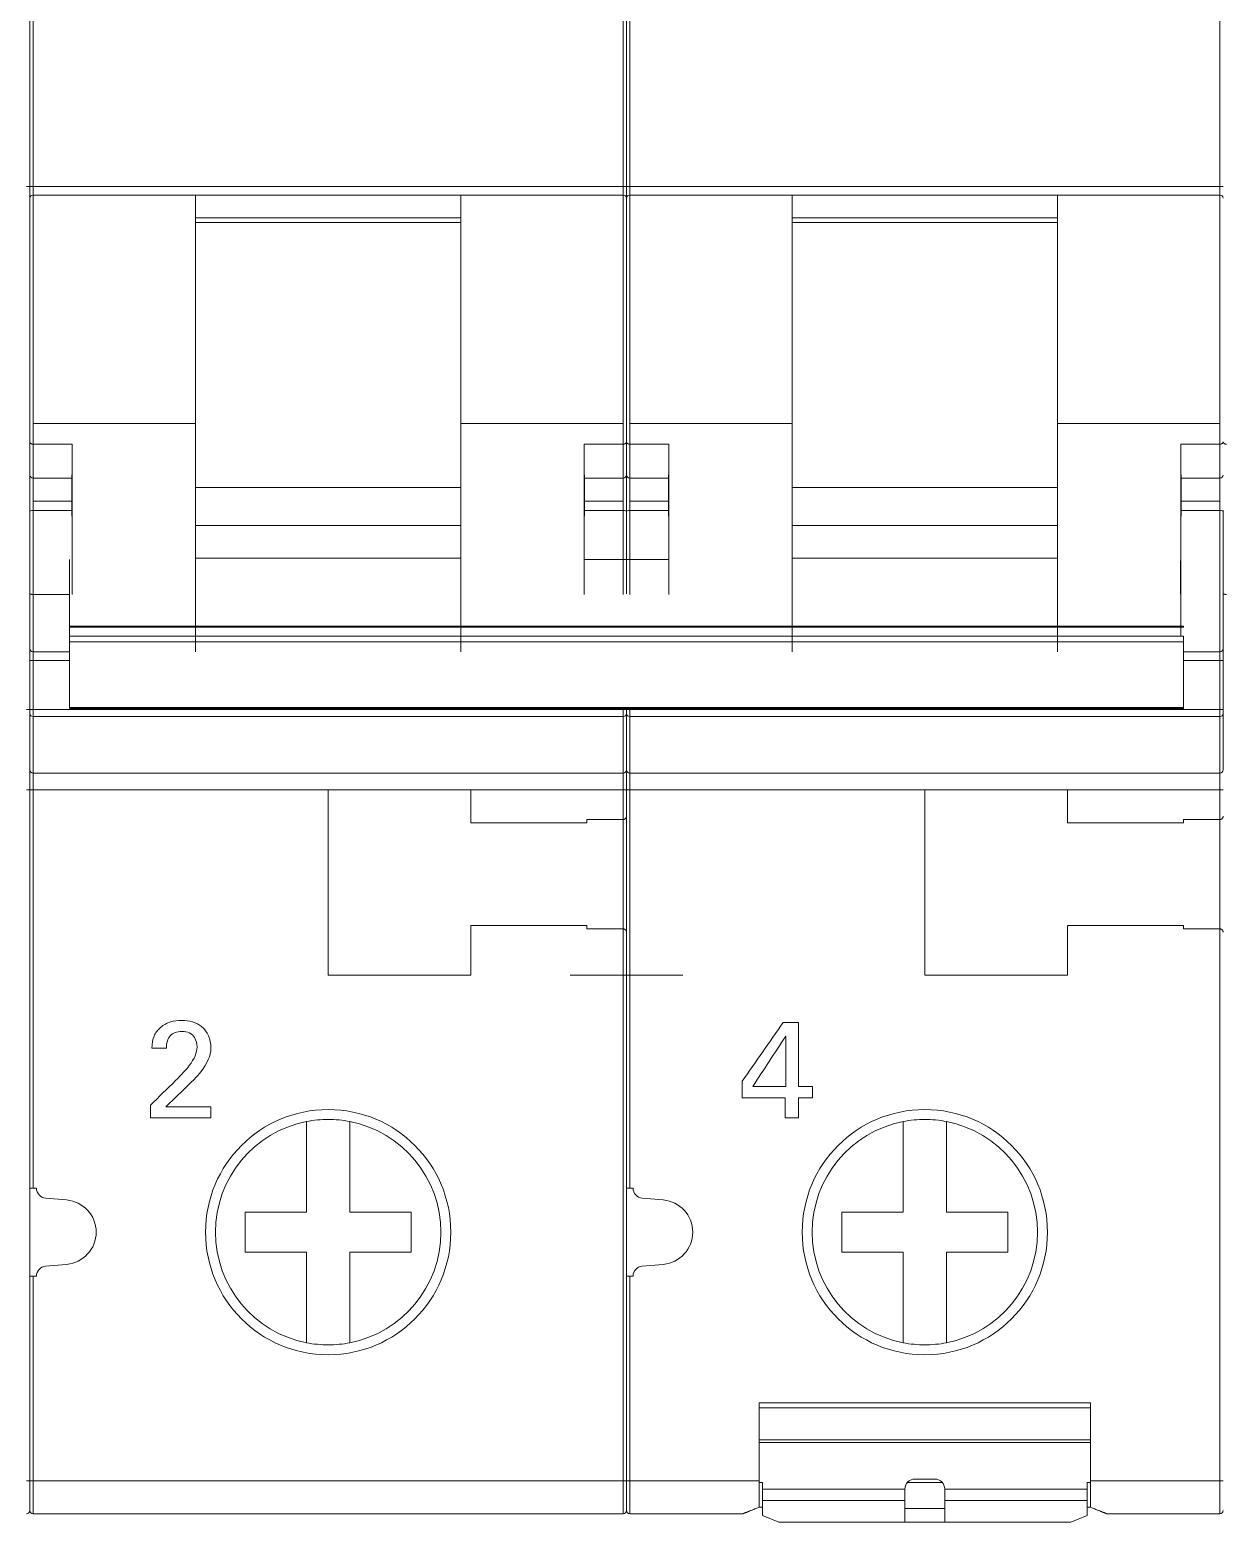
# Model space of a CAD drawing. Header units: millimetres. Extents: x -5035 to 14510, y -7775 to 12.
# Drawn here: x 1190.38 to 1226.38, y -2154.51 to -2109.48 of the extents above; entities that cross this region are included whole.
import ezdxf

# ---------------------------------------------------------------- set-up
doc = ezdxf.new("R2010")
doc.units = ezdxf.units.MM
doc.layers.add('eProC - L2', color=41, linetype='Continuous', lineweight=20)

msp = doc.modelspace()

# ---------------------------------------------------------------- linework, layer by layer
at = {"layer": 'eProC - L2'}
for p, q in [((1190.383, -2087.807), (1190.383, -2114.203)), ((1190.383, -2087.807), (1190.383, -2114.203)), ((1190.483, -2087.807), (1190.483, -2114.203)), ((1208.283, -2087.807), (1208.283, -2114.203)), ((1208.383, -2087.807), (1208.383, -2114.203)), ((1208.483, -2087.807), (1208.483, -2114.203)), ((1226.283, -2087.807), (1226.283, -2114.203)), ((1190.383, -2114.203), (1190.283, -2114.203)), ((1190.383, -2114.203), (1190.383, -2114.556)), ((1190.483, -2114.203), (1190.383, -2114.203)), ((1190.383, -2114.203), (1190.383, -2114.556)), ((1190.483, -2114.203), (1190.483, -2114.468)), ((1208.283, -2114.203), (1190.483, -2114.203)), ((1208.283, -2114.203), (1208.283, -2114.468)), ((1208.383, -2114.203), (1208.283, -2114.203)), ((1208.383, -2114.203), (1208.383, -2114.556)), ((1208.483, -2114.203), (1208.383, -2114.203)), ((1208.483, -2114.203), (1208.483, -2114.468)), ((1226.283, -2114.203), (1208.483, -2114.203)), ((1226.283, -2114.203), (1226.283, -2114.468)), ((1226.383, -2114.203), (1226.283, -2114.203)), ((1190.383, -2114.556), (1190.383, -2121.913)), ((1190.383, -2114.556), (1190.383, -2121.913)), ((1190.483, -2114.468), (1190.483, -2121.357)), ((1195.383, -2114.468), (1190.483, -2114.468)), ((1195.383, -2121.357), (1195.383, -2114.468)), ((1195.383, -2114.468), (1203.383, -2114.468)), ((1203.383, -2114.468), (1208.283, -2114.468)), ((1203.383, -2114.468), (1203.383, -2121.357)), ((1208.283, -2114.468), (1208.283, -2121.357)), ((1208.383, -2114.556), (1208.383, -2121.913)), ((1208.483, -2114.468), (1208.483, -2121.357)), ((1213.383, -2114.468), (1208.483, -2114.468)), ((1213.383, -2121.357), (1213.383, -2114.468)), ((1213.383, -2114.468), (1221.383, -2114.468)), ((1221.383, -2114.468), (1226.283, -2114.468)), ((1221.383, -2114.468), (1221.383, -2121.357)), ((1226.283, -2114.468), (1226.283, -2121.357)), ((1203.383, -2115.156), (1195.383, -2115.156)), ((1221.383, -2115.156), (1213.383, -2115.156)), ((1190.483, -2121.357), (1190.483, -2121.982)), ((1195.383, -2121.357), (1190.483, -2121.357)), ((1195.383, -2128.245), (1195.383, -2121.357)), ((1208.283, -2121.357), (1203.383, -2121.357)), ((1203.383, -2121.357), (1203.383, -2128.245)), ((1208.283, -2121.357), (1208.283, -2121.982)), ((1208.483, -2121.357), (1208.483, -2121.982)), ((1213.383, -2121.357), (1208.483, -2121.357)), ((1213.383, -2128.245), (1213.383, -2121.357)), ((1221.383, -2121.357), (1221.383, -2128.245)), ((1226.283, -2121.357), (1221.383, -2121.357)), ((1226.283, -2121.357), (1226.283, -2121.982)), ((1190.383, -2122.913), (1190.383, -2121.913)), ((1190.383, -2122.913), (1190.383, -2121.913)), ((1191.663, -2121.982), (1190.483, -2121.982)), ((1190.483, -2123.006), (1190.483, -2121.982)), ((1191.663, -2126.515), (1191.663, -2121.982)), ((1207.103, -2121.982), (1208.283, -2121.982)), ((1207.103, -2121.982), (1207.103, -2126.515)), ((1208.283, -2121.982), (1208.283, -2123.006)), ((1208.383, -2122.913), (1208.383, -2121.913)), ((1209.663, -2121.982), (1208.483, -2121.982)), ((1208.483, -2123.006), (1208.483, -2121.982)), ((1209.663, -2126.515), (1209.663, -2121.982)), ((1225.103, -2121.982), (1226.283, -2121.982)), ((1225.103, -2121.982), (1225.103, -2126.515)), ((1226.283, -2121.982), (1226.283, -2123.006)), ((1190.383, -2124.019), (1190.383, -2122.913)), ((1190.383, -2124.019), (1190.383, -2122.913)), ((1191.653, -2122.912), (1191.663, -2122.912)), ((1191.653, -2122.912), (1191.653, -2123.006)), ((1207.113, -2122.912), (1207.103, -2122.912)), ((1207.113, -2123.006), (1207.113, -2122.912)), ((1208.383, -2124.019), (1208.383, -2122.913)), ((1209.653, -2122.912), (1209.663, -2122.912)), ((1209.653, -2122.912), (1209.653, -2123.006)), ((1225.113, -2122.912), (1225.103, -2122.912)), ((1225.113, -2123.006), (1225.113, -2122.912)), ((1191.653, -2123.006), (1190.483, -2123.006)), ((1190.483, -2123.701), (1190.483, -2123.006)), ((1191.653, -2123.006), (1191.653, -2123.701)), ((1195.383, -2123.293), (1203.383, -2123.293)), ((1207.113, -2123.006), (1208.283, -2123.006)), ((1207.113, -2123.701), (1207.113, -2123.006)), ((1208.283, -2123.006), (1208.283, -2123.701)), ((1209.653, -2123.006), (1208.483, -2123.006)), ((1208.483, -2123.701), (1208.483, -2123.006)), ((1209.653, -2123.006), (1209.653, -2123.701)), ((1213.383, -2123.293), (1221.383, -2123.293)), ((1225.113, -2123.006), (1226.283, -2123.006)), ((1225.113, -2123.701), (1225.113, -2123.006)), ((1226.283, -2123.006), (1226.283, -2123.701)), ((1190.483, -2123.982), (1190.483, -2123.701)), ((1191.653, -2123.701), (1190.483, -2123.701)), ((1191.653, -2123.701), (1191.653, -2123.982)), ((1208.283, -2123.701), (1207.113, -2123.701)), ((1207.113, -2123.982), (1207.113, -2123.701)), ((1208.283, -2123.701), (1208.283, -2123.982)), ((1208.483, -2123.982), (1208.483, -2123.701)), ((1209.653, -2123.701), (1208.483, -2123.701)), ((1209.653, -2123.701), (1209.653, -2123.982)), ((1226.283, -2123.701), (1225.113, -2123.701)), ((1225.113, -2123.982), (1225.113, -2123.701)), ((1226.283, -2123.701), (1226.283, -2123.982)), ((1190.383, -2126.495), (1190.383, -2124.019)), ((1190.483, -2126.515), (1190.483, -2123.982)), ((1191.653, -2123.982), (1190.483, -2123.982)), ((1191.653, -2123.982), (1191.653, -2124.156)), ((1191.663, -2124.156), (1191.653, -2124.156)), ((1207.103, -2124.156), (1207.113, -2124.156)), ((1207.113, -2124.156), (1207.113, -2123.982)), ((1207.113, -2123.982), (1208.283, -2123.982)), ((1208.283, -2123.982), (1208.283, -2126.515)), ((1208.383, -2126.495), (1208.383, -2124.019)), ((1208.483, -2126.515), (1208.483, -2123.982)), ((1209.653, -2123.982), (1208.483, -2123.982)), ((1209.653, -2123.982), (1209.653, -2124.156)), ((1209.663, -2124.156), (1209.653, -2124.156)), ((1225.103, -2124.156), (1225.113, -2124.156)), ((1225.113, -2124.156), (1225.113, -2123.982)), ((1225.113, -2123.982), (1226.283, -2123.982)), ((1226.283, -2123.982), (1226.283, -2126.515)), ((1226.383, -2123.972), (1226.383, -2128.157)), ((1195.383, -2124.437), (1203.383, -2124.437)), ((1213.383, -2124.437), (1221.383, -2124.437)), ((1191.583, -2125.463), (1191.583, -2127.478)), ((1195.383, -2125.424), (1203.383, -2125.424)), ((1209.663, -2125.463), (1207.103, -2125.463)), ((1213.383, -2125.424), (1221.383, -2125.424)), ((1225.107, -2127.522), (1225.099, -2125.507)), ((1190.383, -2128.157), (1190.383, -2126.495)), ((1190.483, -2128.245), (1190.483, -2126.515)), ((1190.483, -2126.515), (1191.583, -2126.515)), ((1226.283, -2126.515), (1226.283, -2128.245)), ((1191.583, -2127.478), (1225.183, -2127.478)), ((1191.583, -2127.508), (1191.583, -2127.478)), ((1191.583, -2127.508), (1225.183, -2127.508)), ((1191.583, -2127.508), (1191.583, -2127.779)), ((1191.583, -2127.779), (1191.583, -2127.949)), ((1191.583, -2127.779), (1225.183, -2127.779)), ((1225.108, -2127.776), (1225.107, -2127.522)), ((1225.183, -2127.508), (1225.183, -2127.478)), ((1225.183, -2127.779), (1225.183, -2127.969)), ((1190.383, -2128.51), (1190.383, -2128.157)), ((1191.583, -2128.245), (1190.483, -2128.245)), ((1190.483, -2128.51), (1190.483, -2128.245)), ((1191.583, -2127.949), (1225.183, -2127.949)), ((1191.583, -2127.949), (1191.583, -2129.932)), ((1225.188, -2129.991), (1225.183, -2127.949)), ((1225.183, -2128.245), (1226.283, -2128.245)), ((1226.283, -2128.245), (1226.283, -2128.51)), ((1226.383, -2128.157), (1226.383, -2128.51)), ((1190.383, -2128.51), (1190.483, -2128.51)), ((1190.383, -2129.991), (1190.383, -2128.51)), ((1191.583, -2128.51), (1190.483, -2128.51)), ((1190.483, -2129.991), (1190.483, -2128.51)), ((1226.283, -2128.51), (1225.182, -2128.51)), ((1226.383, -2128.51), (1226.283, -2128.51)), ((1226.283, -2128.51), (1226.283, -2129.991)), ((1226.383, -2128.51), (1226.383, -2129.991)), ((1190.383, -2129.991), (1190.283, -2129.991)), ((1190.383, -2129.991), (1190.383, -2129.955)), ((1190.383, -2130.127), (1190.383, -2129.991)), ((1190.383, -2129.991), (1190.483, -2129.991)), ((1190.383, -2130.127), (1190.383, -2129.991)), ((1190.383, -2131.807), (1190.383, -2130.127)), ((1190.383, -2131.807), (1190.383, -2130.127)), ((1208.283, -2129.991), (1190.483, -2129.991)), ((1190.483, -2130.195), (1190.483, -2129.991)), ((1191.583, -2129.932), (1225.188, -2129.932)), ((1191.583, -2129.955), (1191.583, -2129.932)), ((1191.583, -2129.955), (1225.188, -2129.955)), ((1208.283, -2129.955), (1208.283, -2129.991)), ((1208.383, -2129.991), (1208.283, -2129.991)), ((1208.283, -2129.991), (1208.283, -2130.195)), ((1208.383, -2129.991), (1208.383, -2129.955)), ((1208.383, -2129.991), (1208.483, -2129.991)), ((1208.383, -2130.127), (1208.383, -2129.991)), ((1208.383, -2131.807), (1208.383, -2130.127)), ((1208.483, -2129.991), (1208.483, -2129.955)), ((1226.283, -2129.991), (1208.483, -2129.991)), ((1208.483, -2130.195), (1208.483, -2129.991)), ((1226.283, -2129.955), (1226.283, -2129.991)), ((1226.283, -2129.955), (1226.283, -2129.991)), ((1226.383, -2129.991), (1226.283, -2129.991)), ((1226.383, -2129.991), (1226.283, -2129.991)), ((1226.383, -2129.991), (1226.283, -2129.991)), ((1226.283, -2129.991), (1226.283, -2130.195)), ((1226.283, -2129.991), (1226.283, -2130.195)), ((1226.383, -2129.991), (1226.383, -2129.955)), ((1226.383, -2130.127), (1226.383, -2129.991)), ((1226.383, -2131.807), (1226.383, -2130.127)), ((1208.283, -2130.195), (1190.483, -2130.195)), ((1190.483, -2131.907), (1190.483, -2130.195)), ((1208.283, -2130.195), (1208.283, -2131.907)), ((1226.283, -2130.195), (1208.483, -2130.195)), ((1208.483, -2131.907), (1208.483, -2130.195)), ((1226.283, -2130.195), (1226.283, -2131.907)), ((1226.283, -2130.195), (1226.283, -2131.907)), ((1190.383, -2131.807), (1190.383, -2131.307)), ((1208.383, -2131.807), (1208.383, -2131.307)), ((1226.383, -2131.807), (1226.383, -2131.307)), ((1190.383, -2132.407), (1190.383, -2131.807)), ((1190.383, -2132.407), (1190.383, -2131.807)), ((1208.283, -2131.907), (1190.483, -2131.907)), ((1190.483, -2132.407), (1190.483, -2131.907)), ((1208.283, -2131.907), (1208.283, -2132.407)), ((1208.383, -2132.407), (1208.383, -2131.807)), ((1226.283, -2131.907), (1208.483, -2131.907)), ((1208.483, -2132.407), (1208.483, -2131.907)), ((1226.283, -2131.907), (1226.283, -2132.407)), ((1190.383, -2132.407), (1190.283, -2132.407)), ((1190.383, -2132.407), (1190.383, -2133.207)), ((1190.383, -2132.407), (1190.483, -2132.407)), ((1190.383, -2144.431), (1190.383, -2132.407)), ((1199.383, -2132.407), (1190.483, -2132.407)), ((1190.483, -2144.431), (1190.483, -2132.407)), ((1199.383, -2132.407), (1203.683, -2132.407)), ((1199.383, -2138.007), (1199.383, -2132.407)), ((1203.683, -2132.407), (1208.283, -2132.407)), ((1203.683, -2132.407), (1203.683, -2133.407)), ((1208.383, -2132.407), (1208.283, -2132.407)), ((1208.283, -2132.407), (1208.283, -2133.307)), ((1208.383, -2132.407), (1208.483, -2132.407)), ((1208.383, -2132.407), (1208.383, -2133.207)), ((1217.383, -2132.407), (1208.483, -2132.407)), ((1208.483, -2144.431), (1208.483, -2132.407)), ((1217.383, -2132.407), (1221.683, -2132.407)), ((1217.383, -2138.007), (1217.383, -2132.407)), ((1221.683, -2132.407), (1226.283, -2132.407)), ((1221.683, -2132.407), (1221.683, -2133.407)), ((1226.383, -2132.407), (1226.283, -2132.407)), ((1226.283, -2132.407), (1226.283, -2133.307)), ((1190.383, -2136.707), (1190.383, -2133.207)), ((1208.383, -2136.707), (1208.383, -2133.207)), ((1203.683, -2133.407), (1207.183, -2133.407)), ((1207.183, -2133.307), (1208.283, -2133.307)), ((1207.183, -2133.407), (1207.183, -2133.307)), ((1208.283, -2133.307), (1208.283, -2136.607)), ((1221.683, -2133.407), (1225.183, -2133.407)), ((1225.183, -2133.307), (1226.283, -2133.307)), ((1225.183, -2133.407), (1225.183, -2133.307)), ((1226.283, -2133.307), (1226.283, -2136.607)), ((1190.383, -2144.431), (1190.383, -2136.707)), ((1203.683, -2136.507), (1203.683, -2138.007)), ((1207.183, -2136.507), (1203.683, -2136.507)), ((1207.183, -2136.607), (1207.183, -2136.507)), ((1207.183, -2136.607), (1208.283, -2136.607)), ((1208.283, -2136.607), (1208.283, -2153.257)), ((1208.383, -2144.431), (1208.383, -2136.707)), ((1221.683, -2136.507), (1221.683, -2138.007)), ((1225.183, -2136.507), (1221.683, -2136.507)), ((1225.183, -2136.607), (1225.183, -2136.507)), ((1225.183, -2136.607), (1226.283, -2136.607)), ((1226.283, -2136.607), (1226.283, -2153.257)), ((1203.683, -2138.007), (1199.383, -2138.007)), ((1206.683, -2138.007), (1210.083, -2138.007)), ((1221.683, -2138.007), (1217.383, -2138.007)), ((1198.733, -2145.157), (1198.733, -2142.419)), ((1200.033, -2142.419), (1200.033, -2145.157)), ((1216.733, -2145.157), (1216.733, -2142.419)), ((1218.033, -2142.419), (1218.033, -2145.157)), ((1190.383, -2144.431), (1190.383, -2147.082)), ((1190.483, -2144.431), (1190.383, -2144.431)), ((1190.383, -2147.082), (1190.383, -2144.431)), ((1190.583, -2144.431), (1190.483, -2144.431)), ((1208.483, -2144.431), (1208.383, -2144.431)), ((1208.383, -2144.431), (1208.383, -2147.082)), ((1208.583, -2144.431), (1208.483, -2144.431)), ((1190.857, -2144.73), (1191.493, -2144.785)), ((1208.857, -2144.73), (1209.493, -2144.785)), ((1196.883, -2146.357), (1196.883, -2145.157)), ((1196.883, -2145.157), (1198.733, -2145.157)), ((1200.033, -2145.157), (1201.883, -2145.157)), ((1201.883, -2145.157), (1201.883, -2146.357)), ((1214.883, -2145.157), (1216.733, -2145.157)), ((1214.883, -2146.357), (1214.883, -2145.157)), ((1218.033, -2145.157), (1219.883, -2145.157)), ((1219.883, -2145.157), (1219.883, -2146.357)), ((1191.493, -2146.728), (1190.857, -2146.783)), ((1198.733, -2146.357), (1196.883, -2146.357)), ((1198.733, -2149.094), (1198.733, -2146.357)), ((1201.883, -2146.357), (1200.033, -2146.357)), ((1200.033, -2146.357), (1200.033, -2149.094)), ((1209.493, -2146.728), (1208.857, -2146.783)), ((1216.733, -2146.357), (1214.883, -2146.357)), ((1216.733, -2149.094), (1216.733, -2146.357)), ((1218.033, -2146.357), (1218.033, -2149.094)), ((1219.883, -2146.357), (1218.033, -2146.357)), ((1190.383, -2153.257), (1190.383, -2147.082)), ((1190.383, -2147.082), (1190.483, -2147.082)), ((1190.383, -2153.257), (1190.383, -2147.082)), ((1190.483, -2153.257), (1190.483, -2147.082)), ((1190.583, -2147.082), (1190.483, -2147.082)), ((1208.383, -2153.257), (1208.383, -2147.082)), ((1208.383, -2147.082), (1208.483, -2147.082)), ((1208.483, -2153.257), (1208.483, -2147.082)), ((1208.583, -2147.082), (1208.483, -2147.082)), ((1222.383, -2150.907), (1212.383, -2150.907)), ((1212.383, -2152.018), (1212.383, -2150.907)), ((1212.383, -2151.057), (1222.383, -2151.057)), ((1222.383, -2150.907), (1222.383, -2152.018)), ((1222.383, -2152.018), (1212.383, -2152.018)), ((1212.383, -2153.257), (1212.383, -2152.018)), ((1212.383, -2152.107), (1222.383, -2152.107)), ((1222.383, -2152.018), (1222.383, -2153.257)), ((1190.383, -2153.257), (1190.283, -2153.257)), ((1190.383, -2154.157), (1190.383, -2153.257)), ((1190.383, -2153.257), (1190.483, -2153.257)), ((1190.383, -2154.157), (1190.383, -2153.257)), ((1194.383, -2153.257), (1190.483, -2153.257)), ((1190.483, -2154.257), (1190.483, -2153.257)), ((1204.383, -2153.257), (1190.483, -2153.257)), ((1204.383, -2153.257), (1208.283, -2153.257)), ((1208.283, -2153.257), (1204.383, -2153.257)), ((1208.383, -2153.257), (1208.283, -2153.257)), ((1208.283, -2153.257), (1208.283, -2154.257)), ((1208.383, -2153.257), (1208.483, -2153.257)), ((1208.383, -2154.157), (1208.383, -2153.257)), ((1212.383, -2153.257), (1208.483, -2153.257)), ((1208.483, -2154.257), (1208.483, -2153.257)), ((1212.383, -2153.257), (1208.483, -2153.257)), ((1212.383, -2153.257), (1212.383, -2154.057)), ((1212.383, -2153.307), (1212.483, -2153.307)), ((1212.483, -2153.307), (1212.483, -2153.507)), ((1216.783, -2153.507), (1212.483, -2153.507)), ((1212.483, -2153.857), (1212.483, -2153.507)), ((1216.783, -2153.507), (1216.783, -2153.857)), ((1216.859, -2153.307), (1217.906, -2153.307)), ((1217.083, -2153.207), (1217.683, -2153.207)), ((1222.283, -2153.507), (1217.983, -2153.507)), ((1217.983, -2153.857), (1217.983, -2153.507)), ((1222.283, -2153.507), (1222.283, -2153.307)), ((1222.283, -2153.307), (1222.383, -2153.307)), ((1222.283, -2153.507), (1222.283, -2153.857)), ((1222.383, -2153.257), (1226.283, -2153.257)), ((1226.283, -2153.257), (1222.383, -2153.257)), ((1222.383, -2154.057), (1222.383, -2153.257)), ((1226.383, -2153.257), (1226.283, -2153.257)), ((1226.283, -2153.257), (1226.283, -2154.257)), ((1212.483, -2153.857), (1216.783, -2153.857)), ((1212.483, -2153.857), (1212.483, -2154.307)), ((1216.783, -2154.507), (1216.783, -2153.857)), ((1217.983, -2153.857), (1222.283, -2153.857)), ((1217.983, -2153.857), (1217.983, -2154.507)), ((1222.283, -2154.307), (1222.283, -2153.857)), ((1204.883, -2154.257), (1190.483, -2154.257)), ((1204.883, -2154.257), (1208.283, -2154.257)), ((1211.883, -2154.257), (1208.483, -2154.257)), ((1212.483, -2154.057), (1212.383, -2154.057)), ((1212.483, -2154.307), (1212.983, -2154.507)), ((1216.783, -2154.092), (1217.983, -2154.092)), ((1221.783, -2154.507), (1222.283, -2154.307)), ((1222.383, -2154.057), (1222.283, -2154.057)), ((1222.883, -2154.257), (1226.283, -2154.257)), ((1212.983, -2154.507), (1216.783, -2154.507)), ((1216.783, -2154.507), (1217.983, -2154.507)), ((1217.983, -2154.507), (1221.783, -2154.507))]:
    msp.add_line(p, q, dxfattribs=at)
for centre, radius, start, end in [((1190.483, -2131.807), 0.1, 180, 270), ((1208.483, -2131.807), 0.1, 180, 270), ((1199.383, -2145.757), 3.4, 101.0215, 258.9785), ((1199.383, -2145.757), 3.4, 90, 101.0215), ((1199.383, -2145.757), 3.4, 78.9785, 90), ((1199.383, -2145.757), 3.4, 281.0215, 78.9785), ((1217.383, -2145.757), 3.4, 101.0215, 258.9785), ((1217.383, -2145.757), 3.4, 90, 101.0215), ((1217.383, -2145.757), 3.4, 78.9785, 90), ((1217.383, -2145.757), 3.4, 281.0215, 78.9785), ((1190.883, -2144.431), 0.3, 180, 265), ((1208.883, -2144.431), 0.3, 180, 265), ((1190.883, -2147.082), 0.3, 95, 180), ((1208.883, -2147.082), 0.3, 95, 180), ((1199.383, -2145.757), 3.4, 258.9785, 270), ((1199.383, -2145.757), 3.4, 270, 281.0215), ((1217.383, -2145.757), 3.4, 258.9785, 270), ((1217.383, -2145.757), 3.4, 270, 281.0215), ((1190.483, -2154.157), 0.1, 180, 270), ((1208.483, -2154.157), 0.1, 180, 270)]:
    msp.add_arc(centre, radius, start, end, dxfattribs=at)
at = {"layer": 'eProC - L2', "extrusion": (0, 0, -1)}
for centre, radius, start, end in [((-1208.283, -2131.807), 0.1, 180, 270), ((-1226.283, -2131.807), 0.1, 180, 270), ((-1199.383, -2145.757), 3.7, 270, 90), ((-1199.383, -2145.757), 3.7, 90, 270), ((-1217.383, -2145.757), 3.7, 270, 90), ((-1217.383, -2145.757), 3.7, 90, 270), ((-1191.408, -2145.757), 0.975, 95, 265), ((-1209.408, -2145.757), 0.975, 95, 265), ((-1217.083, -2153.507), 0.3, 0, 90), ((-1217.683, -2153.507), 0.3, 90, 180), ((-1190.283, -2154.157), 0.1, 180, 270), ((-1208.283, -2154.157), 0.1, 180, 270), ((-1226.283, -2154.157), 0.1, 180, 270)]:
    msp.add_arc(centre, radius, start, end, dxfattribs=at)
at = {"layer": 'eProC - L2'}
for centre, major_axis, ratio, start_param, end_param in [((1190.483, -2114.556), (0.1, 0), 0.883126, 1.570796, 3.14159), ((1208.283, -2114.556), (0.1, 0), 0.883126, 0.000004, 1.570442), ((1208.483, -2114.556), (0.1, 0), 0.883126, 1.570796, 3.141588), ((1226.283, -2114.556), (0.1, 0), 0.883126, 0.000004, 1.570442), ((1190.483, -2122.913), (-0.1, 0), 0.927184, 0, 1.570796), ((1208.283, -2122.913), (0.1, 0), 0.927184, 4.712389, 6.283185), ((1208.483, -2122.913), (-0.1, 0), 0.927184, 0, 1.570796), ((1226.283, -2122.913), (0.1, 0), 0.927184, 4.712389, 6.283185), ((1190.483, -2124.019), (-0.1, 0), 0.374607, 4.712389, 6.283185), ((1208.283, -2124.019), (0.1, 0), 0.374607, 0, 1.570796), ((1208.483, -2124.019), (-0.1, 0), 0.374607, 4.712389, 6.283185), ((1226.283, -2124.019), (0.1, 0), 0.374607, 0, 1.570796), ((1190.483, -2128.157), (-0.1, 0), 0.883126, 0, 1.570797), ((1226.283, -2128.157), (0.1, 0), 0.883126, 4.71239, 6.283184), ((1190.483, -2130.127), (-0.1, 0), 0.679711, 0, 1.570796), ((1208.283, -2130.127), (0.1, 0), 0.679711, 4.712389, 6.283185), ((1208.483, -2130.127), (-0.1, 0), 0.679711, 0, 1.570796), ((1226.283, -2130.127), (0.1, 0), 0.679711, 4.712389, 6.283185), ((1226.283, -2130.127), (0.1, 0), 0.679711, 4.712389, 6.283185)]:
    msp.add_ellipse(centre, major_axis=major_axis, ratio=ratio, start_param=start_param, end_param=end_param, dxfattribs=at)
for points, knots in [([(1195.383, -2115.299), (1195.688, -2115.299), (1196.355, -2115.299), (1197.438, -2115.299), (1198.688, -2115.299), (1200.105, -2115.299), (1201.688, -2115.299), (1202.799, -2115.299), (1203.383, -2115.299)], [0, 0, 0, 0, 0.114583, 0.25, 0.40625, 0.583333, 0.78125, 1, 1, 1, 1]), ([(1213.383, -2115.299), (1213.688, -2115.299), (1214.355, -2115.299), (1215.438, -2115.299), (1216.688, -2115.299), (1218.105, -2115.299), (1219.688, -2115.299), (1220.799, -2115.299), (1221.383, -2115.299)], [0, 0, 0, 0, 0.114583, 0.25, 0.40625, 0.583333, 0.78125, 1, 1, 1, 1]), ([(1194.065, -2140.208), (1194.065, -2140.059), (1194.086, -2139.937), (1194.173, -2139.745), (1194.238, -2139.658), (1194.419, -2139.5), (1194.518, -2139.445), (1194.737, -2139.384), (1194.846, -2139.369), (1195.203, -2139.369), (1195.407, -2139.431), (1195.75, -2139.703), (1195.843, -2139.921), (1195.843, -2140.427), (1195.742, -2140.665), (1195.439, -2141.05), (1195.255, -2141.241), (1194.819, -2141.656), (1194.651, -2141.815), (1194.483, -2141.974)], [0, 0, 0, 0, 0.078988, 0.078988, 0.157741, 0.157741, 0.236121, 0.236121, 0.3145, 0.3145, 0.494993, 0.494993, 0.707615, 0.707615, 0.869613, 0.869613, 0.949851, 0.949851, 1, 1, 1, 1]), ([(1194.023, -2141.925), (1194.274, -2141.678), (1194.525, -2141.432), (1194.967, -2140.997), (1195.105, -2140.846), (1195.349, -2140.522), (1195.427, -2140.336), (1195.427, -2140.064), (1195.402, -2139.968), (1195.275, -2139.764), (1195.147, -2139.701), (1194.815, -2139.701), (1194.698, -2139.745), (1194.541, -2139.92), (1194.501, -2140.045), (1194.501, -2140.208)], [0, 0, 0, 0, 0.120239, 0.120239, 0.212026, 0.212026, 0.380644, 0.380644, 0.497317, 0.497317, 0.679788, 0.679788, 0.839548, 0.839548, 1, 1, 1, 1]), ([(1211.883, -2154.257), (1211.883, -2154.257), (1211.883, -2154.256), (1211.885, -2154.255), (1211.889, -2154.254), (1211.894, -2154.252), (1211.901, -2154.249), (1211.91, -2154.246), (1211.921, -2154.241), (1211.933, -2154.236), (1211.948, -2154.23), (1211.966, -2154.223), (1211.986, -2154.215), (1212.01, -2154.206), (1212.038, -2154.195), (1212.069, -2154.182), (1212.106, -2154.167), (1212.147, -2154.151), (1212.195, -2154.132), (1212.249, -2154.11), (1212.311, -2154.085), (1212.358, -2154.066), (1212.383, -2154.057)], [0, 0, 0, 0, 0.046922, 0.097084, 0.147246, 0.197408, 0.24757, 0.297732, 0.347894, 0.398056, 0.448218, 0.49838, 0.548542, 0.598704, 0.648866, 0.699028, 0.74919, 0.799352, 0.849514, 0.899676, 0.949838, 1, 1, 1, 1]), ([(1222.883, -2154.257), (1222.883, -2154.257), (1222.882, -2154.256), (1222.88, -2154.255), (1222.876, -2154.254), (1222.871, -2154.252), (1222.864, -2154.249), (1222.856, -2154.246), (1222.845, -2154.241), (1222.832, -2154.236), (1222.817, -2154.23), (1222.8, -2154.223), (1222.779, -2154.215), (1222.755, -2154.206), (1222.728, -2154.195), (1222.696, -2154.182), (1222.66, -2154.167), (1222.619, -2154.151), (1222.571, -2154.132), (1222.517, -2154.11), (1222.455, -2154.085), (1222.408, -2154.066), (1222.383, -2154.057)], [0, 0, 0, 0, 0.046922, 0.097084, 0.147246, 0.197408, 0.24757, 0.297732, 0.347894, 0.398056, 0.448218, 0.49838, 0.548542, 0.598704, 0.648866, 0.699028, 0.74919, 0.799352, 0.849514, 0.899676, 0.949838, 1, 1, 1, 1])]:
    msp.add_open_spline(points, degree=3, knots=knots, dxfattribs=at)
for points in [[(1190.383, -2121.913), (1190.383, -2121.915), (1190.383, -2121.921), (1190.385, -2121.929), (1190.389, -2121.937), (1190.394, -2121.945), (1190.401, -2121.953), (1190.409, -2121.96), (1190.418, -2121.966), (1190.429, -2121.972), (1190.441, -2121.976), (1190.454, -2121.98), (1190.468, -2121.982), (1190.478, -2121.982), (1190.483, -2121.982)], [(1208.383, -2121.913), (1208.383, -2121.915), (1208.382, -2121.921), (1208.38, -2121.929), (1208.377, -2121.937), (1208.372, -2121.945), (1208.365, -2121.953), (1208.357, -2121.96), (1208.347, -2121.966), (1208.337, -2121.972), (1208.325, -2121.976), (1208.312, -2121.98), (1208.298, -2121.982), (1208.288, -2121.982), (1208.283, -2121.982)], [(1208.383, -2121.913), (1208.383, -2121.915), (1208.383, -2121.921), (1208.385, -2121.929), (1208.389, -2121.937), (1208.394, -2121.945), (1208.401, -2121.953), (1208.409, -2121.96), (1208.418, -2121.966), (1208.429, -2121.972), (1208.441, -2121.976), (1208.454, -2121.98), (1208.468, -2121.982), (1208.478, -2121.982), (1208.483, -2121.982)], [(1226.383, -2121.913), (1226.383, -2121.915), (1226.382, -2121.921), (1226.38, -2121.929), (1226.377, -2121.937), (1226.372, -2121.945), (1226.365, -2121.953), (1226.357, -2121.96), (1226.347, -2121.966), (1226.337, -2121.972), (1226.325, -2121.976), (1226.312, -2121.98), (1226.298, -2121.982), (1226.288, -2121.982), (1226.283, -2121.982)], [(1226.383, -2121.913), (1226.383, -2121.915), (1226.383, -2121.921), (1226.385, -2121.929), (1226.389, -2121.937), (1226.394, -2121.945), (1226.401, -2121.953), (1226.409, -2121.96), (1226.418, -2121.966), (1226.429, -2121.972), (1226.441, -2121.976), (1226.454, -2121.98), (1226.468, -2121.982), (1226.478, -2121.982), (1226.483, -2121.982)], [(1190.383, -2126.495), (1190.383, -2126.495), (1190.383, -2126.497), (1190.385, -2126.499), (1190.389, -2126.502), (1190.394, -2126.504), (1190.401, -2126.506), (1190.409, -2126.508), (1190.418, -2126.51), (1190.429, -2126.512), (1190.441, -2126.513), (1190.454, -2126.514), (1190.468, -2126.515), (1190.478, -2126.515), (1190.483, -2126.515)], [(1226.383, -2126.495), (1226.383, -2126.495), (1226.383, -2126.497), (1226.385, -2126.499), (1226.389, -2126.502), (1226.394, -2126.504), (1226.401, -2126.506), (1226.409, -2126.508), (1226.418, -2126.51), (1226.429, -2126.512), (1226.441, -2126.513), (1226.454, -2126.514), (1226.468, -2126.515), (1226.478, -2126.515), (1226.483, -2126.515)], [(1208.383, -2133.207), (1208.383, -2133.21), (1208.382, -2133.216), (1208.381, -2133.227), (1208.378, -2133.237), (1208.375, -2133.247), (1208.37, -2133.257), (1208.363, -2133.266), (1208.356, -2133.275), (1208.347, -2133.283), (1208.337, -2133.291), (1208.326, -2133.297), (1208.313, -2133.302), (1208.299, -2133.306), (1208.288, -2133.307), (1208.283, -2133.307)], [(1226.383, -2133.207), (1226.383, -2133.21), (1226.382, -2133.216), (1226.381, -2133.227), (1226.378, -2133.237), (1226.375, -2133.247), (1226.37, -2133.257), (1226.363, -2133.266), (1226.356, -2133.275), (1226.347, -2133.283), (1226.337, -2133.291), (1226.326, -2133.297), (1226.313, -2133.302), (1226.299, -2133.306), (1226.288, -2133.307), (1226.283, -2133.307)], [(1208.383, -2136.707), (1208.383, -2136.703), (1208.382, -2136.697), (1208.381, -2136.686), (1208.378, -2136.676), (1208.375, -2136.666), (1208.37, -2136.656), (1208.363, -2136.647), (1208.356, -2136.638), (1208.347, -2136.63), (1208.337, -2136.622), (1208.326, -2136.616), (1208.313, -2136.611), (1208.299, -2136.607), (1208.288, -2136.607), (1208.283, -2136.607)], [(1226.383, -2136.707), (1226.383, -2136.703), (1226.382, -2136.697), (1226.381, -2136.686), (1226.378, -2136.676), (1226.375, -2136.666), (1226.37, -2136.656), (1226.363, -2136.647), (1226.356, -2136.638), (1226.347, -2136.63), (1226.337, -2136.622), (1226.326, -2136.616), (1226.313, -2136.611), (1226.299, -2136.607), (1226.288, -2136.607), (1226.283, -2136.607)], [(1211.875, -2141.206), (1212.287, -2140.614), (1212.698, -2140.023), (1213.109, -2139.431)], [(1213.109, -2139.431), (1213.265, -2139.431), (1213.42, -2139.431), (1213.575, -2139.431)], [(1213.575, -2139.431), (1213.575, -2140.075), (1213.575, -2140.72), (1213.575, -2141.364)], [(1213.185, -2139.847), (1212.853, -2140.352), (1212.522, -2140.858), (1212.19, -2141.364)], [(1213.185, -2141.364), (1213.185, -2140.858), (1213.185, -2140.352), (1213.185, -2139.847)], [(1194.501, -2140.208), (1194.355, -2140.208), (1194.21, -2140.208), (1194.065, -2140.208)], [(1211.875, -2141.7), (1211.875, -2141.535), (1211.875, -2141.37), (1211.875, -2141.206)], [(1212.19, -2141.364), (1212.522, -2141.364), (1212.853, -2141.364), (1213.185, -2141.364)], [(1213.575, -2141.364), (1213.713, -2141.364), (1213.852, -2141.364), (1213.99, -2141.364)], [(1213.99, -2141.364), (1213.99, -2141.476), (1213.99, -2141.588), (1213.99, -2141.7)], [(1213.172, -2141.7), (1212.74, -2141.7), (1212.307, -2141.7), (1211.875, -2141.7)], [(1213.172, -2142.307), (1213.172, -2142.104), (1213.172, -2141.902), (1213.172, -2141.7)], [(1213.575, -2141.7), (1213.575, -2141.902), (1213.575, -2142.104), (1213.575, -2142.307)], [(1213.99, -2141.7), (1213.852, -2141.7), (1213.713, -2141.7), (1213.575, -2141.7)], [(1194.023, -2142.307), (1194.023, -2142.179), (1194.023, -2142.052), (1194.023, -2141.925)], [(1194.483, -2141.974), (1194.936, -2141.974), (1195.39, -2141.974), (1195.843, -2141.974)], [(1195.843, -2141.974), (1195.843, -2142.085), (1195.843, -2142.196), (1195.843, -2142.307)], [(1195.843, -2142.307), (1195.236, -2142.307), (1194.63, -2142.307), (1194.023, -2142.307)], [(1213.575, -2142.307), (1213.441, -2142.307), (1213.306, -2142.307), (1213.172, -2142.307)]]:
    msp.add_open_spline(points, degree=3, dxfattribs=at)

doc.saveas('drawing.dxf')
